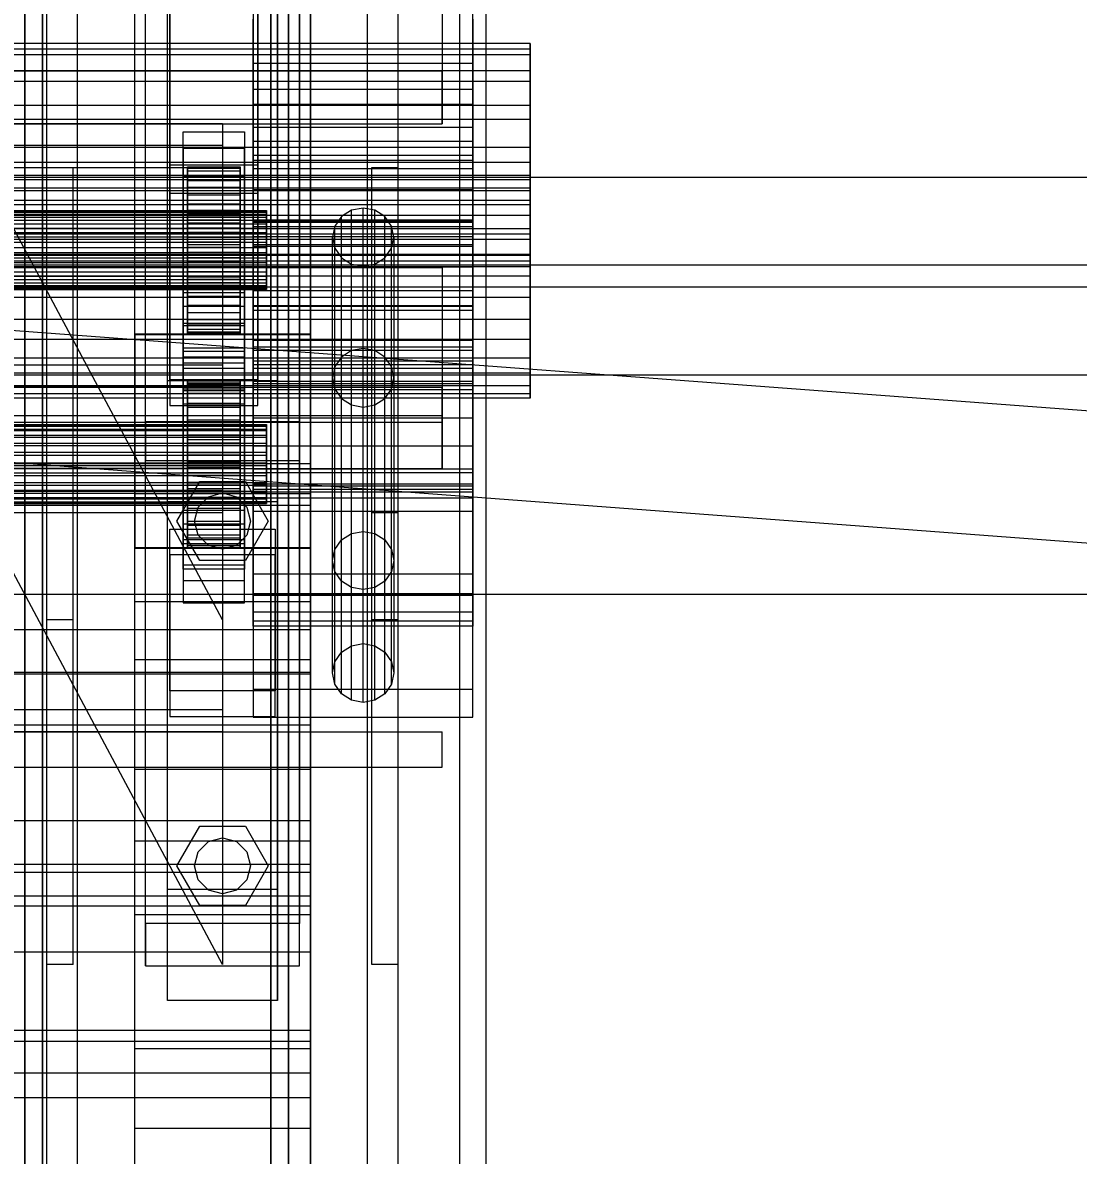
# Model space of a CAD drawing. Header units: millimetres. Extents: x -191664 to 191490, y -197311 to 10263.
# Drawn here: x 384.5 to 624.8, y -31777.8 to -31519.8 of the extents above; entities that cross this region are included whole.
import ezdxf

# ---------------------------------------------------------------- set-up
doc = ezdxf.new("R2010")
doc.units = ezdxf.units.MM
for name, color, linetype, lineweight in [('COTAS_USUARIO', 1, 'Continuous', 0), ('frontal_briquetadora', 7, 'Continuous', 0), ('frontal_C01', 7, 'Continuous', 0), ('frontal_C02', 7, 'Continuous', 0), ('frontal_C03', 7, 'Continuous', 0), ('frontal_C04', 7, 'Continuous', 0)]:
    doc.layers.add(name, color=color, linetype=linetype, lineweight=lineweight)
doc.dimstyles.new('PLANTA_100', dxfattribs={"dimtxt": 250, "dimasz": 150, "dimexe": 150, "dimexo": 80, "dimgap": 100, "dimtad": 1, "dimtih": 1, "dimtoh": 1, "dimdec": 1, "dimdsep": 46, "dimcen": 0.09, "dimclrd": 1, "dimclre": 1, "dimclrt": 1, "dimadec": 0, "dimazin": 0, "dimtfac": 1, "dimtdec": 4, "dimtofl": 0, "dimtmove": 0, "dimatfit": 3, "dimfxl": 1, "dimtolj": 1, "dimtzin": 0, "dimarcsym": 0})

# ---------------------------------------------------------------- blocks, each defined once
blk = doc.blocks.new('*D114')
at = {"layer": 'COTAS_USUARIO', "color": 1, "lineweight": -2, "transparency": 16777216}
for p, q in [((1200, -30765), (1200, -30615)), ((80, -30915), (1350, -30915)), ((80, -31328.5), (1350, -31328.5)), ((1200, -31478.5), (1200, -31628.5))]:
    blk.add_line(p, q, dxfattribs=at)
at = {"layer": 'COTAS_USUARIO', "color": 1, "transparency": 16777216}
for points in [[(1175, -30765), (1225, -30765), (1200, -30915)], [(1175, -31478.5), (1225, -31478.5), (1200, -31328.5)]]:
    blk.add_solid(points, dxfattribs=at)
at = {"layer": 'Defpoints', "color": 0, "transparency": 16777216}
for p in [(0, -30915), (0, -31328.5), (1200, -31328.5)]:
    blk.add_point(p, dxfattribs=at)

msp = doc.modelspace()

# ---------------------------------------------------------------- linework, layer by layer
at = {"layer": 'frontal_briquetadora', "color": 8, "true_color": 0x657a85}
for p, q in [((484, -31988), (484, -30950)), ((490, -31988), (490, -30950))]:
    msp.add_line(p, q, dxfattribs=at)
at = {"layer": 'frontal_briquetadora', "color": 8, "true_color": 0x667b86}
for p, q in [((385, -31872.05), (385, -31072.05)), ((445, -31072.05), (445, -31872.05)), ((385, -31075.78), (385, -31875.78)), ((389, -31075.78), (389, -31875.78)), ((441, -31875.78), (441, -31075.78)), ((445, -31875.78), (445, -31075.78)), ((385, -31924.22), (385, -31124.22)), ((389, -31924.22), (389, -31124.22)), ((441, -31124.22), (441, -31924.22)), ((445, -31124.22), (445, -31924.22)), ((385, -31127.95), (385, -31927.95)), ((445, -31927.95), (445, -31127.95))]:
    msp.add_line(p, q, dxfattribs=at)
at = {"layer": 'frontal_C01', "color": 139, "true_color": 0x354b57}
for p, q in [((390, -31975), (390, -30088.5)), ((397, -31975), (397, -30088.5)), ((463, -31975), (463, -30088.5)), ((470, -31975), (470, -30088.5)), ((390, -31975), (390, -30888.93)), ((397, -31975), (397, -30888.93)), ((463, -31975), (463, -30888.93)), ((470, -31975), (470, -30888.93)), ((417.5, -31717.14), (417.5, -31058.19)), ((442.5, -31058.19), (442.5, -31717.14)), ((417.5, -31742.51), (417.5, -31083.56)), ((442.5, -31742.51), (442.5, -31083.56)), ((410, -31706.14), (410, -31321.93)), ((450, -31321.93), (450, -31706.14)), ((410, -31753.51), (410, -31369.3)), ((450, -31753.51), (450, -31369.3)), ((418, -31552.29), (418, -31403.01)), ((438, -31403.01), (438, -31552.29)), ((418, -31409.41), (418, -31558.69)), ((438, -31558.69), (438, -31409.41)), ((410, -31627.03), (410, -31436.14)), ((450, -31436.14), (450, -31627.03)), ((412.5, -31725.02), (412.5, -31450.29)), ((447.5, -31450.29), (447.5, -31725.02)), ((412.5, -31734.62), (412.5, -31459.89)), ((447.5, -31734.62), (447.5, -31459.89)), ((410, -31664.92), (410, -31474.03)), ((450, -31664.92), (450, -31474.03)), ((421, -31548.5), (421, -31544.66)), ((421, -31544.66), (435, -31544.66)), ((421, -31584.45), (421, -31544.66)), ((435, -31544.66), (435, -31548.5)), ((435, -31544.66), (435, -31584.45)), ((435, -31548.5), (421, -31548.5)), ((421, -31548.5), (421, -31588.29)), ((435, -31588.29), (435, -31548.5)), ((438, -31552.29), (418, -31552.29)), ((418, -31552.29), (418, -31558.69)), ((438, -31558.69), (438, -31552.29)), ((421, -31558.75), (421, -31554.9)), ((421, -31554.9), (435, -31554.9)), ((421, -31594.69), (421, -31554.9)), ((435, -31554.9), (435, -31558.75)), ((435, -31554.9), (435, -31594.69)), ((418, -31558.69), (438, -31558.69)), ((435, -31558.75), (421, -31558.75)), ((421, -31558.75), (421, -31598.54)), ((435, -31598.54), (435, -31558.75)), ((437, -31622.39), (437, -31564.76)), ((437, -31564.76), (487, -31564.76)), ((437, -31570.45), (437, -31564.76)), ((487, -31564.76), (487, -31622.39)), ((487, -31564.76), (487, -31570.45)), ((487, -31570.45), (437, -31570.45)), ((437, -31570.45), (437, -31628.08)), ((487, -31628.08), (487, -31570.45)), ((421, -31596.01), (421, -31581.29)), ((421, -31581.29), (435, -31581.29)), ((421, -31588.86), (421, -31581.29)), ((435, -31581.29), (435, -31596.01)), ((435, -31581.29), (435, -31588.86)), ((435, -31584.45), (421, -31584.45)), ((421, -31584.45), (421, -31588.29)), ((435, -31588.29), (435, -31584.45)), ((421, -31588.29), (435, -31588.29)), ((435, -31588.86), (421, -31588.86)), ((421, -31588.86), (421, -31603.59)), ((435, -31603.59), (435, -31588.86)), ((435, -31594.69), (421, -31594.69)), ((421, -31594.69), (421, -31598.54)), ((435, -31598.54), (435, -31594.69)), ((435, -31596.01), (421, -31596.01)), ((421, -31596.01), (421, -31603.59)), ((421, -31598.54), (435, -31598.54)), ((435, -31603.59), (435, -31596.01)), ((421, -31603.59), (435, -31603.59)), ((430, -31621.37), (-430, -31621.37)), ((430, -31621.37), (430, -31626.37)), ((487, -31622.39), (437, -31622.39)), ((437, -31622.39), (437, -31628.08)), ((487, -31628.08), (487, -31622.39)), ((430, -31626.37), (-430, -31626.37)), ((430, -31626.37), (430, -31676.37)), ((410, -31664.92), (410, -31627.03)), ((410, -31627.03), (450, -31627.03)), ((437, -31628.08), (487, -31628.08)), ((450, -31627.03), (450, -31664.92)), ((450, -31664.92), (410, -31664.92)), ((430, -31676.37), (-430, -31676.37)), ((430, -31676.37), (430, -31681.37)), ((430, -31681.37), (-430, -31681.37)), ((390, -31689.37), (397, -31689.37)), ((390, -31975), (390, -31689.37)), ((397, -31975), (397, -31689.37)), ((397, -31689.37), (463, -31689.37)), ((463, -31689.37), (470, -31689.37)), ((463, -31975), (463, -31689.37)), ((470, -31975), (470, -31689.37)), ((410, -31753.51), (410, -31706.14)), ((410, -31706.14), (450, -31706.14)), ((410, -31897.03), (410, -31706.14)), ((450, -31706.14), (450, -31753.51)), ((450, -31706.14), (450, -31897.03)), ((417.5, -31742.51), (417.5, -31717.14)), ((417.5, -31717.14), (442.5, -31717.14)), ((442.5, -31717.14), (442.5, -31742.51)), ((-450, -31718.68), (450, -31718.68)), ((450, -31718.68), (450, -31731.49)), ((450, -31718.68), (450, -31751.84)), ((447.5, -31725.02), (412.5, -31725.02)), ((412.5, -31725.02), (412.5, -31734.62)), ((447.5, -31734.62), (447.5, -31725.02)), ((450, -31731.49), (-450, -31731.49)), ((450, -31764.65), (450, -31731.49)), ((412.5, -31734.62), (447.5, -31734.62)), ((442.5, -31742.51), (417.5, -31742.51)), ((450, -31751.84), (-450, -31751.84)), ((450, -31764.65), (450, -31751.84)), ((450, -31753.51), (410, -31753.51)), ((410, -31944.39), (410, -31753.51)), ((450, -31944.39), (450, -31753.51)), ((-450, -31764.65), (450, -31764.65))]:
    msp.add_line(p, q, dxfattribs=at)
at = {"layer": 'frontal_C01', "color": 147, "true_color": 0x24748b}
for p, q in [((437, -31514.62), (437, -31529.16)), ((487, -31529.16), (487, -31514.62)), ((437, -31534.95), (437, -31519.06)), ((487, -31519.06), (487, -31534.95)), ((437, -31529.16), (437, -31546.86)), ((487, -31529.16), (437, -31529.16)), ((487, -31546.86), (487, -31529.16)), ((437, -31553.14), (437, -31534.95)), ((437, -31534.95), (487, -31534.95)), ((487, -31534.95), (487, -31553.14)), ((437, -31546.86), (437, -31565.05)), ((487, -31546.86), (437, -31546.86)), ((487, -31565.05), (487, -31546.86)), ((437, -31570.84), (437, -31553.14)), ((487, -31553.14), (437, -31553.14)), ((487, -31553.14), (487, -31570.84)), ((437, -31565.05), (437, -31580.94)), ((487, -31565.05), (437, -31565.05)), ((487, -31580.94), (487, -31565.05)), ((437, -31585.38), (437, -31570.84)), ((487, -31570.84), (437, -31570.84)), ((487, -31570.84), (487, -31585.38)), ((437, -31580.94), (437, -31592.13)), ((487, -31580.94), (437, -31580.94)), ((487, -31592.13), (487, -31580.94)), ((437, -31594.53), (437, -31585.38)), ((487, -31585.38), (437, -31585.38)), ((487, -31585.38), (487, -31594.53)), ((437, -31592.13), (437, -31596.9)), ((487, -31592.13), (437, -31592.13)), ((487, -31596.9), (487, -31592.13)), ((437, -31596.9), (437, -31594.53)), ((487, -31594.53), (437, -31594.53)), ((487, -31594.53), (487, -31596.9)), ((487, -31596.9), (437, -31596.9))]:
    msp.add_line(p, q, dxfattribs=at)
at = {"layer": 'frontal_C01', "color": 9, "true_color": 0xb8c2c5}
for p, q in [((500, -31524.56), (350, -31524.56)), ((500, -31525.84), (350, -31525.84)), ((500, -31525.84), (500, -31524.56)), ((500, -31524.56), (500, -31527.14)), ((500, -31530.81), (500, -31525.84)), ((500, -31527.14), (350, -31527.14)), ((500, -31527.14), (500, -31533.21)), ((500, -31530.81), (350, -31530.81)), ((500, -31538.69), (500, -31530.81)), ((500, -31533.21), (350, -31533.21)), ((500, -31533.21), (500, -31541.84)), ((500, -31538.69), (350, -31538.69)), ((500, -31548.3), (500, -31538.69)), ((350, -31541.84), (500, -31541.84)), ((500, -31541.84), (500, -31551.7)), ((500, -31548.3), (350, -31548.3)), ((500, -31558.16), (500, -31548.3)), ((500, -31551.7), (350, -31551.7)), ((500, -31551.7), (500, -31561.31)), ((500, -31558.16), (350, -31558.16)), ((500, -31566.79), (500, -31558.16)), ((500, -31561.31), (350, -31561.31)), ((462, -31562.05), (459.32, -31562.56)), ((464.68, -31562.56), (462, -31562.05)), ((462, -31635.69), (462, -31562.05)), ((500, -31561.31), (500, -31569.19)), ((457.05, -31563.99), (455.53, -31566.15)), ((459.32, -31562.56), (457.05, -31563.99)), ((457.05, -31637.63), (457.05, -31563.99)), ((459.32, -31636.2), (459.32, -31562.56)), ((466.95, -31563.99), (464.68, -31562.56)), ((464.68, -31636.2), (464.68, -31562.56)), ((468.47, -31566.15), (466.95, -31563.99)), ((466.95, -31637.63), (466.95, -31563.99)), ((500, -31566.79), (350, -31566.79)), ((455.53, -31566.15), (455, -31568.68)), ((455.53, -31639.79), (455.53, -31566.15)), ((469, -31568.68), (468.47, -31566.15)), ((468.47, -31639.79), (468.47, -31566.15)), ((500, -31572.86), (500, -31566.79)), ((500, -31569.19), (350, -31569.19)), ((455, -31568.68), (455.53, -31571.22)), ((455, -31642.32), (455, -31568.68)), ((468.47, -31571.22), (469, -31568.68)), ((469, -31568.68), (469, -31642.32)), ((500, -31569.19), (500, -31574.16)), ((455.53, -31571.22), (457.05, -31573.37)), ((455.53, -31644.86), (455.53, -31571.22)), ((466.95, -31573.37), (468.47, -31571.22)), ((468.47, -31644.86), (468.47, -31571.22)), ((500, -31572.86), (350, -31572.86)), ((500, -31574.16), (350, -31574.16)), ((457.05, -31573.37), (459.32, -31574.81)), ((457.05, -31647.01), (457.05, -31573.37)), ((459.32, -31574.81), (462, -31575.32)), ((459.32, -31648.45), (459.32, -31574.81)), ((462, -31575.32), (464.68, -31574.81)), ((462, -31648.96), (462, -31575.32)), ((464.68, -31574.81), (466.95, -31573.37)), ((464.68, -31648.45), (464.68, -31574.81)), ((466.95, -31647.01), (466.95, -31573.37)), ((500, -31575.44), (500, -31572.86)), ((500, -31574.16), (500, -31575.44)), ((500, -31575.44), (350, -31575.44)), ((457.05, -31637.63), (459.32, -31636.2)), ((459.32, -31636.2), (462, -31635.69)), ((462, -31635.69), (464.68, -31636.2)), ((464.68, -31636.2), (466.95, -31637.63)), ((455, -31642.32), (455.53, -31639.79)), ((455.53, -31639.79), (457.05, -31637.63)), ((466.95, -31637.63), (468.47, -31639.79)), ((468.47, -31639.79), (469, -31642.32)), ((455.53, -31644.86), (455, -31642.32)), ((469, -31642.32), (468.47, -31644.86)), ((457.05, -31647.01), (455.53, -31644.86)), ((468.47, -31644.86), (466.95, -31647.01)), ((459.32, -31648.45), (457.05, -31647.01)), ((466.95, -31647.01), (464.68, -31648.45)), ((462, -31648.96), (459.32, -31648.45)), ((464.68, -31648.45), (462, -31648.96))]:
    msp.add_line(p, q, dxfattribs=at)
at = {"layer": 'frontal_C01', "color": 43, "true_color": 0xd6b34e}
for p, q in [((437, -31631.18), (437, -31551.14)), ((437, -31551.14), (487, -31551.14)), ((437, -31565.35), (437, -31551.14)), ((487, -31551.14), (487, -31631.18)), ((487, -31551.14), (487, -31565.35)), ((487, -31565.35), (437, -31565.35)), ((437, -31565.35), (437, -31645.39)), ((487, -31645.39), (487, -31565.35)), ((487, -31631.18), (437, -31631.18)), ((437, -31631.18), (437, -31645.39)), ((487, -31645.39), (487, -31631.18)), ((437, -31645.39), (487, -31645.39))]:
    msp.add_line(p, q, dxfattribs=at)
at = {"layer": 'frontal_C01', "color": 155, "true_color": 0x617580}
for p, q in [((422, -31562.62), (422, -31552.64)), ((422, -31552.64), (422, -31552.97)), ((422, -31552.64), (434, -31552.64)), ((422, -31553.6), (422, -31552.64)), ((422, -31562.77), (422, -31552.97)), ((422, -31552.97), (422, -31554.57)), ((422, -31552.97), (434, -31552.97)), ((422, -31563.07), (422, -31553.6)), ((422, -31553.6), (434, -31553.6)), ((422, -31555.79), (422, -31553.6)), ((422, -31563.53), (422, -31554.57)), ((422, -31554.57), (422, -31557.33)), ((422, -31554.57), (434, -31554.57)), ((434, -31552.97), (434, -31552.64)), ((434, -31552.64), (434, -31562.62)), ((434, -31552.64), (434, -31553.6)), ((434, -31554.57), (434, -31552.97)), ((434, -31552.97), (434, -31562.77)), ((434, -31553.6), (434, -31563.07)), ((434, -31553.6), (434, -31555.79)), ((434, -31557.33), (434, -31554.57)), ((434, -31554.57), (434, -31563.53)), ((422, -31564.11), (422, -31555.79)), ((422, -31555.79), (434, -31555.79)), ((422, -31559.05), (422, -31555.79)), ((434, -31555.79), (434, -31564.11)), ((434, -31555.79), (434, -31559.05)), ((422, -31564.84), (422, -31557.33)), ((422, -31557.33), (422, -31561.06)), ((422, -31557.33), (434, -31557.33)), ((422, -31565.65), (422, -31559.05)), ((422, -31559.05), (434, -31559.05)), ((422, -31563.17), (422, -31559.05)), ((434, -31561.06), (434, -31557.33)), ((434, -31557.33), (434, -31564.84)), ((434, -31559.05), (434, -31565.65)), ((434, -31559.05), (434, -31563.17)), ((422, -31566.61), (422, -31561.06)), ((422, -31561.06), (422, -31565.51)), ((422, -31561.06), (434, -31561.06)), ((434, -31565.51), (434, -31561.06)), ((434, -31561.06), (434, -31566.61)), ((422, -31562.77), (422, -31562.62)), ((434, -31562.62), (422, -31562.62)), ((422, -31562.62), (422, -31563.07)), ((422, -31563.53), (422, -31562.77)), ((434, -31562.77), (422, -31562.77)), ((434, -31563.07), (422, -31563.07)), ((422, -31563.07), (422, -31564.11)), ((422, -31567.61), (422, -31563.17)), ((422, -31563.17), (434, -31563.17)), ((422, -31567.87), (422, -31563.17)), ((422, -31564.84), (422, -31563.53)), ((434, -31563.53), (422, -31563.53)), ((434, -31564.11), (422, -31564.11)), ((422, -31564.11), (422, -31565.65)), ((422, -31566.61), (422, -31564.84)), ((434, -31564.84), (422, -31564.84)), ((434, -31562.62), (434, -31562.77)), ((434, -31563.07), (434, -31562.62)), ((434, -31562.77), (434, -31563.53)), ((434, -31564.11), (434, -31563.07)), ((434, -31563.17), (434, -31567.61)), ((434, -31563.17), (434, -31567.87)), ((434, -31563.53), (434, -31564.84)), ((434, -31565.65), (434, -31564.11)), ((434, -31564.84), (434, -31566.61)), ((422, -31565.51), (422, -31568.72)), ((434, -31565.51), (422, -31565.51)), ((422, -31565.51), (422, -31570.38)), ((434, -31565.65), (422, -31565.65)), ((422, -31565.65), (422, -31567.61)), ((422, -31568.72), (422, -31566.61)), ((434, -31566.61), (422, -31566.61)), ((434, -31568.72), (434, -31565.51)), ((434, -31570.38), (434, -31565.51)), ((434, -31567.61), (434, -31565.65)), ((434, -31566.61), (434, -31568.72)), ((434, -31567.61), (422, -31567.61)), ((422, -31567.61), (422, -31569.83)), ((422, -31569.83), (422, -31567.87)), ((422, -31567.87), (434, -31567.87)), ((422, -31572.81), (422, -31567.87)), ((422, -31568.72), (434, -31568.72)), ((422, -31571.02), (422, -31568.72)), ((434, -31569.83), (422, -31569.83)), ((422, -31569.83), (422, -31572.17)), ((434, -31569.83), (434, -31567.61)), ((434, -31567.87), (434, -31569.83)), ((434, -31567.87), (434, -31572.81)), ((434, -31568.72), (434, -31571.02)), ((434, -31572.17), (434, -31569.83)), ((422, -31571.02), (422, -31570.38)), ((422, -31570.38), (422, -31575.33)), ((422, -31570.38), (434, -31570.38)), ((422, -31573.36), (422, -31571.02)), ((434, -31571.02), (422, -31571.02)), ((422, -31572.17), (422, -31572.81)), ((434, -31572.17), (422, -31572.17)), ((422, -31572.17), (422, -31574.48)), ((434, -31575.33), (434, -31570.38)), ((434, -31570.38), (434, -31571.02)), ((434, -31571.02), (434, -31573.36)), ((434, -31572.81), (434, -31572.17)), ((434, -31574.48), (434, -31572.17)), ((422, -31572.81), (434, -31572.81)), ((422, -31577.68), (422, -31572.81)), ((422, -31575.59), (422, -31573.36)), ((422, -31573.36), (422, -31575.33)), ((434, -31573.36), (422, -31573.36)), ((422, -31574.48), (422, -31577.68)), ((434, -31574.48), (422, -31574.48)), ((422, -31574.48), (422, -31576.59)), ((434, -31572.81), (434, -31577.68)), ((434, -31575.33), (434, -31573.36)), ((434, -31573.36), (434, -31575.59)), ((434, -31577.68), (434, -31574.48)), ((434, -31576.59), (434, -31574.48)), ((422, -31575.33), (422, -31580.02)), ((422, -31575.33), (434, -31575.33)), ((422, -31577.54), (422, -31575.59)), ((422, -31575.59), (422, -31580.02)), ((434, -31575.59), (422, -31575.59)), ((422, -31576.59), (422, -31582.13)), ((434, -31576.59), (422, -31576.59)), ((422, -31576.59), (422, -31578.36)), ((422, -31579.09), (422, -31577.54)), ((422, -31577.54), (422, -31584.14)), ((434, -31577.54), (422, -31577.54)), ((422, -31577.68), (434, -31577.68)), ((422, -31582.13), (422, -31577.68)), ((434, -31580.02), (434, -31575.33)), ((434, -31580.02), (434, -31575.59)), ((434, -31575.59), (434, -31577.54)), ((434, -31582.13), (434, -31576.59)), ((434, -31578.36), (434, -31576.59)), ((434, -31584.14), (434, -31577.54)), ((434, -31577.54), (434, -31579.09)), ((434, -31577.68), (434, -31582.13)), ((422, -31578.36), (422, -31585.87)), ((434, -31578.36), (422, -31578.36)), ((422, -31578.36), (422, -31579.66)), ((422, -31580.12), (422, -31579.09)), ((422, -31579.09), (422, -31587.41)), ((434, -31579.09), (422, -31579.09)), ((422, -31579.66), (422, -31588.63)), ((434, -31579.66), (422, -31579.66)), ((422, -31579.66), (422, -31580.42)), ((422, -31580.02), (422, -31584.14)), ((422, -31580.02), (434, -31580.02)), ((422, -31580.58), (422, -31580.12)), ((422, -31580.12), (422, -31589.6)), ((434, -31580.12), (422, -31580.12)), ((422, -31580.42), (422, -31590.23)), ((434, -31580.42), (422, -31580.42)), ((422, -31580.42), (422, -31580.58)), ((434, -31585.87), (434, -31578.36)), ((434, -31579.66), (434, -31578.36)), ((434, -31587.41), (434, -31579.09)), ((434, -31579.09), (434, -31580.12)), ((434, -31588.63), (434, -31579.66)), ((434, -31580.42), (434, -31579.66)), ((434, -31584.14), (434, -31580.02)), ((434, -31589.6), (434, -31580.12)), ((434, -31580.12), (434, -31580.58)), ((434, -31590.23), (434, -31580.42)), ((434, -31580.58), (434, -31580.42)), ((422, -31580.58), (422, -31590.56)), ((434, -31580.58), (422, -31580.58)), ((422, -31582.13), (434, -31582.13)), ((422, -31585.87), (422, -31582.13)), ((434, -31590.56), (434, -31580.58)), ((434, -31582.13), (434, -31585.87)), ((422, -31584.14), (422, -31587.41)), ((422, -31584.14), (434, -31584.14)), ((434, -31587.41), (434, -31584.14)), ((422, -31585.87), (434, -31585.87)), ((422, -31588.63), (422, -31585.87)), ((422, -31587.41), (422, -31589.6)), ((422, -31587.41), (434, -31587.41)), ((434, -31585.87), (434, -31588.63)), ((434, -31589.6), (434, -31587.41)), ((422, -31588.63), (434, -31588.63)), ((422, -31590.23), (422, -31588.63)), ((422, -31589.6), (422, -31590.56)), ((422, -31589.6), (434, -31589.6)), ((422, -31590.23), (434, -31590.23)), ((422, -31590.56), (422, -31590.23)), ((422, -31590.56), (434, -31590.56)), ((434, -31588.63), (434, -31590.23)), ((434, -31590.56), (434, -31589.6)), ((434, -31590.23), (434, -31590.56))]:
    msp.add_line(p, q, dxfattribs=at)
at = {"layer": 'frontal_C01', "color": 9, "true_color": 0xbac6cb}
for p, q in [((-440, -31562.62), (440, -31562.62)), ((-440, -31562.77), (440, -31562.77)), ((-440, -31563.07), (440, -31563.07)), ((-440, -31563.53), (440, -31563.53)), ((-440, -31564.11), (440, -31564.11)), ((-440, -31564.84), (440, -31564.84)), ((440, -31562.77), (440, -31562.62)), ((440, -31562.62), (440, -31563.07)), ((440, -31563.53), (440, -31562.77)), ((440, -31563.07), (440, -31564.11)), ((440, -31564.84), (440, -31563.53)), ((440, -31564.11), (440, -31565.65)), ((440, -31566.61), (440, -31564.84)), ((-440, -31565.65), (440, -31565.65)), ((-440, -31566.61), (440, -31566.61)), ((440, -31565.65), (440, -31567.61)), ((440, -31568.72), (440, -31566.61)), ((-440, -31567.61), (440, -31567.61)), ((440, -31568.72), (-440, -31568.72)), ((-440, -31569.83), (440, -31569.83)), ((440, -31567.61), (440, -31569.83)), ((440, -31571.02), (440, -31568.72)), ((440, -31569.83), (440, -31572.17)), ((-440, -31571.02), (440, -31571.02)), ((-440, -31572.17), (440, -31572.17)), ((440, -31573.36), (440, -31571.02)), ((440, -31572.17), (440, -31574.48)), ((-440, -31573.36), (440, -31573.36)), ((-440, -31574.48), (440, -31574.48)), ((440, -31575.59), (440, -31573.36)), ((440, -31574.48), (440, -31576.59)), ((-440, -31575.59), (440, -31575.59)), ((-440, -31576.59), (440, -31576.59)), ((-440, -31577.54), (440, -31577.54)), ((440, -31577.54), (440, -31575.59)), ((440, -31576.59), (440, -31578.36)), ((440, -31579.09), (440, -31577.54)), ((-440, -31578.36), (440, -31578.36)), ((-440, -31579.09), (440, -31579.09)), ((-440, -31579.66), (440, -31579.66)), ((-440, -31580.12), (440, -31580.12)), ((-440, -31580.42), (440, -31580.42)), ((440, -31578.36), (440, -31579.66)), ((440, -31580.12), (440, -31579.09)), ((440, -31579.66), (440, -31580.42)), ((440, -31580.58), (440, -31580.12)), ((440, -31580.42), (440, -31580.58)), ((-440, -31580.58), (440, -31580.58))]:
    msp.add_line(p, q, dxfattribs=at)
at = {"layer": 'frontal_C01', "color": 145, "true_color": 0x3e8091}
for p, q in [((437, -31626.18), (437, -31568.55)), ((437, -31568.55), (487, -31568.55)), ((437, -31592.24), (437, -31568.55)), ((487, -31568.55), (487, -31626.18)), ((487, -31568.55), (487, -31592.24)), ((487, -31592.24), (437, -31592.24)), ((437, -31592.24), (437, -31649.87)), ((487, -31649.87), (487, -31592.24)), ((487, -31626.18), (437, -31626.18)), ((437, -31626.18), (437, -31649.87)), ((487, -31649.87), (487, -31626.18)), ((437, -31649.87), (487, -31649.87))]:
    msp.add_line(p, q, dxfattribs=at)
at = {"layer": 'frontal_C01', "color": 251, "true_color": 0x4e626d}
for p, q in [((380, -31575.57), (480, -31575.57)), ((480, -31575.57), (480, -31609.37)), ((480, -31575.57), (480, -31621.37)), ((480, -31609.37), (380, -31609.37)), ((480, -31621.37), (480, -31609.37)), ((380, -31621.37), (480, -31621.37)), ((430, -31734.37), (375, -31631.37)), ((375, -31631.37), (430, -31631.37)), ((390, -31734.37), (390, -31631.37)), ((390, -31631.37), (396, -31631.37)), ((396, -31734.37), (396, -31631.37)), ((430, -31631.37), (430, -31734.37)), ((464, -31734.37), (464, -31631.37)), ((464, -31631.37), (470, -31631.37)), ((470, -31734.37), (470, -31631.37)), ((380, -31681.37), (480, -31681.37)), ((480, -31689.37), (480, -31681.37)), ((380, -31689.37), (480, -31689.37)), ((396, -31734.37), (390, -31734.37)), ((470, -31734.37), (464, -31734.37))]:
    msp.add_line(p, q, dxfattribs=at)
at = {"layer": 'frontal_C01', "color": 155, "true_color": 0x607885}
for p, q in [((-450, -31620.22), (450, -31620.22)), ((450, -31620.22), (450, -31629.82)), ((450, -31620.22), (450, -31658.11)), ((450, -31629.82), (-450, -31629.82)), ((450, -31667.72), (450, -31629.82)), ((450, -31658.11), (-450, -31658.11)), ((450, -31667.72), (450, -31658.11)), ((-450, -31667.72), (450, -31667.72)), ((-450, -31711.47), (450, -31711.47)), ((450, -31711.47), (450, -31721.07)), ((450, -31711.47), (450, -31749.36)), ((450, -31721.07), (-450, -31721.07)), ((450, -31758.97), (450, -31721.07)), ((450, -31749.36), (-450, -31749.36)), ((450, -31758.97), (450, -31749.36)), ((-450, -31758.97), (450, -31758.97))]:
    msp.add_line(p, q, dxfattribs=at)
at = {"layer": 'frontal_C01', "color": 9, "true_color": 0xaebcc4}
for p, q in [((419.6, -31711.87), (424.8, -31702.86)), ((424.8, -31702.86), (435.2, -31702.86)), ((435.2, -31702.86), (440.4, -31711.87)), ((424.46, -31708.67), (426.8, -31706.33)), ((426.8, -31706.33), (430, -31705.47)), ((430, -31705.47), (433.2, -31706.33)), ((433.2, -31706.33), (435.54, -31708.67)), ((423.6, -31711.87), (424.46, -31708.67)), ((435.54, -31708.67), (436.4, -31711.87)), ((424.8, -31720.88), (419.6, -31711.87)), ((424.46, -31715.07), (423.6, -31711.87)), ((440.4, -31711.87), (435.2, -31720.88)), ((436.4, -31711.87), (435.54, -31715.07)), ((426.8, -31717.41), (424.46, -31715.07)), ((435.54, -31715.07), (433.2, -31717.41)), ((430, -31718.27), (426.8, -31717.41)), ((433.2, -31717.41), (430, -31718.27)), ((435.2, -31720.88), (424.8, -31720.88))]:
    msp.add_line(p, q, dxfattribs=at)
at = {"layer": 'frontal_C02', "color": 139, "true_color": 0x354b57}
for p, q in [((390, -31975), (390, -29576.75)), ((397, -31975), (397, -29576.75)), ((463, -31975), (463, -29576.75)), ((470, -31975), (470, -29576.75)), ((390, -31975), (390, -30072.14)), ((397, -31975), (397, -30072.14)), ((463, -31975), (463, -30072.14)), ((470, -31975), (470, -30072.14)), ((390, -31975), (390, -30861.25)), ((397, -31975), (397, -30861.25)), ((463, -31975), (463, -30861.25)), ((470, -31975), (470, -30861.25)), ((417.5, -31601.33), (417.5, -31132.03)), ((442.5, -31132.03), (442.5, -31601.33)), ((417.5, -31628.97), (417.5, -31159.67)), ((442.5, -31628.97), (442.5, -31159.67)), ((410, -31590.88), (410, -31303.28)), ((450, -31303.28), (450, -31590.88)), ((410, -31639.43), (410, -31351.82)), ((450, -31639.43), (450, -31351.82)), ((418, -31601.19), (418, -31450.49)), ((438, -31450.49), (438, -31601.19)), ((418, -31456.34), (418, -31607.03)), ((438, -31607.03), (438, -31456.34)), ((410, -31651.69), (410, -31477.44)), ((450, -31477.44), (450, -31651.69)), ((412.5, -31610.77), (412.5, -31492.18)), ((447.5, -31492.18), (447.5, -31610.77)), ((412.5, -31619.54), (412.5, -31500.95)), ((447.5, -31619.54), (447.5, -31500.95)), ((410, -31689.94), (410, -31515.69)), ((450, -31689.94), (450, -31515.69)), ((430, -31542.84), (-430, -31542.84)), ((430, -31542.84), (430, -31547.84)), ((430, -31547.84), (-430, -31547.84)), ((430, -31547.84), (430, -31597.84)), ((450, -31590.77), (410, -31590.77)), ((410, -31590.77), (410, -31639.53)), ((410, -31722.94), (410, -31590.77)), ((450, -31639.53), (450, -31590.77)), ((450, -31590.77), (450, -31722.94)), ((410, -31639.43), (410, -31590.88)), ((410, -31590.88), (450, -31590.88)), ((450, -31590.88), (450, -31639.43)), ((421, -31597.36), (421, -31593.86)), ((421, -31593.86), (435, -31593.86)), ((421, -31634.02), (421, -31593.86)), ((435, -31593.86), (435, -31597.36)), ((435, -31593.86), (435, -31634.02)), ((430, -31597.84), (-430, -31597.84)), ((435, -31597.36), (421, -31597.36)), ((421, -31597.36), (421, -31637.53)), ((430, -31597.84), (430, -31602.84)), ((435, -31637.53), (435, -31597.36)), ((437, -31650.3), (437, -31597.69)), ((437, -31597.69), (487, -31597.69)), ((437, -31603.43), (437, -31597.69)), ((487, -31597.69), (487, -31650.3)), ((487, -31597.69), (487, -31603.43)), ((430, -31602.84), (-430, -31602.84)), ((417.5, -31628.97), (417.5, -31601.33)), ((417.5, -31601.33), (442.5, -31601.33)), ((438, -31601.19), (418, -31601.19)), ((418, -31601.19), (418, -31607.03)), ((421, -31606.71), (421, -31603.21)), ((421, -31603.21), (435, -31603.21)), ((421, -31643.37), (421, -31603.21)), ((435, -31603.21), (435, -31606.71)), ((435, -31603.21), (435, -31643.37)), ((487, -31603.43), (437, -31603.43)), ((437, -31603.43), (437, -31656.03)), ((438, -31607.03), (438, -31601.19)), ((442.5, -31601.33), (442.5, -31628.97)), ((487, -31656.03), (487, -31603.43)), ((418, -31607.03), (438, -31607.03)), ((435, -31606.71), (421, -31606.71)), ((421, -31606.71), (421, -31646.88)), ((435, -31646.88), (435, -31606.71)), ((390, -31610.84), (397, -31610.84)), ((390, -31975), (390, -31610.84)), ((397, -31975), (397, -31610.84)), ((397, -31610.84), (463, -31610.84)), ((447.5, -31610.77), (412.5, -31610.77)), ((412.5, -31610.77), (412.5, -31619.54)), ((447.5, -31619.54), (447.5, -31610.77)), ((463, -31610.84), (470, -31610.84)), ((463, -31975), (463, -31610.84)), ((470, -31975), (470, -31610.84)), ((412.5, -31619.54), (447.5, -31619.54)), ((442.5, -31628.97), (417.5, -31628.97)), ((421, -31644.3), (421, -31630.86)), ((421, -31630.86), (435, -31630.86)), ((421, -31638.51), (421, -31630.86)), ((435, -31630.86), (435, -31644.3)), ((435, -31630.86), (435, -31638.51)), ((435, -31634.02), (421, -31634.02)), ((421, -31634.02), (421, -31637.53)), ((435, -31637.53), (435, -31634.02)), ((418, -31641.03), (418, -31635.18)), ((418, -31635.18), (442, -31635.18)), ((418, -31672.02), (418, -31635.18)), ((442, -31635.18), (442, -31641.03)), ((442, -31635.18), (442, -31672.02)), ((450, -31639.43), (410, -31639.43)), ((410, -31639.53), (450, -31639.53)), ((410, -31771.7), (410, -31639.53)), ((421, -31637.53), (435, -31637.53)), ((435, -31638.51), (421, -31638.51)), ((421, -31638.51), (421, -31651.95)), ((435, -31651.95), (435, -31638.51)), ((450, -31771.7), (450, -31639.53)), ((442, -31641.03), (418, -31641.03)), ((418, -31641.03), (418, -31677.86)), ((442, -31677.86), (442, -31641.03)), ((435, -31643.37), (421, -31643.37)), ((421, -31643.37), (421, -31646.88)), ((435, -31644.3), (421, -31644.3)), ((421, -31644.3), (421, -31651.95)), ((435, -31646.88), (435, -31643.37)), ((435, -31651.95), (435, -31644.3)), ((421, -31646.88), (435, -31646.88)), ((410, -31689.94), (410, -31651.69)), ((410, -31651.69), (450, -31651.69)), ((421, -31651.95), (435, -31651.95)), ((487, -31650.3), (437, -31650.3)), ((437, -31650.3), (437, -31656.03)), ((450, -31651.69), (450, -31689.94)), ((487, -31656.03), (487, -31650.3)), ((437, -31656.03), (487, -31656.03)), ((-450, -31668.14), (450, -31668.14)), ((450, -31668.14), (450, -31679.83)), ((450, -31668.14), (450, -31701.61)), ((442, -31672.02), (418, -31672.02)), ((418, -31672.02), (418, -31677.86)), ((442, -31677.86), (442, -31672.02)), ((418, -31677.86), (442, -31677.86)), ((450, -31679.83), (-450, -31679.83)), ((450, -31713.3), (450, -31679.83)), ((450, -31689.94), (410, -31689.94)), ((450, -31701.61), (-450, -31701.61)), ((450, -31713.3), (450, -31701.61)), ((-450, -31713.3), (450, -31713.3)), ((410, -31771.7), (410, -31722.94)), ((410, -31722.94), (450, -31722.94)), ((450, -31722.94), (450, -31771.7)), ((450, -31771.7), (410, -31771.7))]:
    msp.add_line(p, q, dxfattribs=at)
at = {"layer": 'frontal_C02', "color": 251, "true_color": 0x4e626d}
for p, q in [((480, -31505.78), (480, -31530.84)), ((480, -31505.78), (480, -31542.84)), ((480, -31530.84), (380, -31530.84)), ((480, -31542.84), (480, -31530.84)), ((380, -31542.84), (480, -31542.84)), ((430, -31655.84), (375, -31552.84)), ((375, -31552.84), (430, -31552.84)), ((390, -31655.84), (390, -31552.84)), ((390, -31552.84), (396, -31552.84)), ((396, -31655.84), (396, -31552.84)), ((430, -31552.84), (430, -31655.84)), ((464, -31655.84), (464, -31552.84)), ((464, -31552.84), (470, -31552.84)), ((470, -31655.84), (470, -31552.84)), ((380, -31602.84), (480, -31602.84)), ((480, -31610.84), (480, -31602.84)), ((380, -31610.84), (480, -31610.84)), ((396, -31655.84), (390, -31655.84)), ((470, -31655.84), (464, -31655.84))]:
    msp.add_line(p, q, dxfattribs=at)
at = {"layer": 'frontal_C02', "color": 147, "true_color": 0x24748b}
for p, q in [((437, -31538.5), (437, -31533.22)), ((437, -31533.22), (437, -31535.05)), ((487, -31533.22), (437, -31533.22)), ((487, -31535.05), (487, -31533.22)), ((487, -31533.22), (487, -31538.5)), ((437, -31535.05), (437, -31543.73)), ((487, -31535.05), (437, -31535.05)), ((487, -31543.73), (487, -31535.05)), ((437, -31550.11), (437, -31538.5)), ((487, -31538.5), (437, -31538.5)), ((487, -31538.5), (487, -31550.11)), ((437, -31543.73), (437, -31557.93)), ((487, -31543.73), (437, -31543.73)), ((487, -31557.93), (487, -31543.73)), ((437, -31566.26), (437, -31550.11)), ((487, -31550.11), (437, -31550.11)), ((487, -31550.11), (487, -31566.26)), ((437, -31557.93), (437, -31575.49)), ((487, -31557.93), (437, -31557.93)), ((487, -31575.49), (487, -31557.93)), ((437, -31584.51), (437, -31566.26)), ((437, -31566.26), (487, -31566.26)), ((487, -31566.26), (487, -31584.51)), ((437, -31575.49), (437, -31593.74)), ((487, -31575.49), (437, -31575.49)), ((487, -31593.74), (487, -31575.49)), ((437, -31602.07), (437, -31584.51)), ((487, -31584.51), (437, -31584.51)), ((487, -31584.51), (487, -31602.07)), ((437, -31593.74), (437, -31609.89)), ((487, -31593.74), (437, -31593.74)), ((487, -31609.89), (487, -31593.74)), ((437, -31616.27), (437, -31602.07)), ((487, -31602.07), (437, -31602.07)), ((487, -31602.07), (487, -31616.27)), ((437, -31609.89), (437, -31621.5)), ((487, -31609.89), (437, -31609.89)), ((487, -31621.5), (487, -31609.89)), ((437, -31624.95), (437, -31616.27)), ((487, -31616.27), (437, -31616.27)), ((487, -31616.27), (487, -31624.95)), ((437, -31621.5), (437, -31626.78)), ((487, -31621.5), (437, -31621.5)), ((487, -31626.78), (487, -31621.5)), ((437, -31626.78), (437, -31624.95)), ((487, -31624.95), (437, -31624.95)), ((487, -31626.78), (437, -31626.78)), ((487, -31624.95), (487, -31626.78))]:
    msp.add_line(p, q, dxfattribs=at)
at = {"layer": 'frontal_C02', "color": 9, "true_color": 0xb8c2c5}
for p, q in [((500, -31554.62), (350, -31554.62)), ((500, -31555.61), (500, -31554.62)), ((500, -31554.62), (500, -31557.49)), ((500, -31555.61), (350, -31555.61)), ((500, -31560.32), (500, -31555.61)), ((500, -31557.49), (350, -31557.49)), ((500, -31557.49), (500, -31563.78)), ((500, -31560.32), (350, -31560.32)), ((500, -31568.03), (500, -31560.32)), ((500, -31563.78), (350, -31563.78)), ((500, -31563.78), (500, -31572.55)), ((500, -31568.03), (350, -31568.03)), ((500, -31577.55), (500, -31568.03)), ((350, -31572.55), (500, -31572.55)), ((500, -31572.55), (500, -31582.45)), ((500, -31577.55), (350, -31577.55)), ((500, -31587.45), (500, -31577.55)), ((500, -31582.45), (350, -31582.45)), ((500, -31582.45), (500, -31591.97)), ((500, -31587.45), (350, -31587.45)), ((500, -31596.22), (500, -31587.45)), ((500, -31591.97), (350, -31591.97)), ((500, -31591.97), (500, -31599.68)), ((459.32, -31594.53), (457.05, -31595.98)), ((462, -31594.02), (459.32, -31594.53)), ((459.32, -31661.75), (459.32, -31594.53)), ((464.68, -31594.53), (462, -31594.02)), ((462, -31661.24), (462, -31594.02)), ((466.95, -31595.98), (464.68, -31594.53)), ((464.68, -31661.75), (464.68, -31594.53)), ((500, -31596.22), (350, -31596.22)), ((455.53, -31598.16), (455, -31600.72)), ((457.05, -31595.98), (455.53, -31598.16)), ((455.53, -31665.38), (455.53, -31598.16)), ((457.05, -31663.2), (457.05, -31595.98)), ((468.47, -31598.16), (466.95, -31595.98)), ((466.95, -31663.2), (466.95, -31595.98)), ((469, -31600.72), (468.47, -31598.16)), ((468.47, -31665.38), (468.47, -31598.16)), ((500, -31602.51), (500, -31596.22)), ((500, -31599.68), (350, -31599.68)), ((455, -31600.72), (455.53, -31603.28)), ((455, -31667.94), (455, -31600.72)), ((468.47, -31603.28), (469, -31600.72)), ((469, -31600.72), (469, -31667.94)), ((500, -31599.68), (500, -31604.39)), ((500, -31602.51), (350, -31602.51)), ((455.53, -31603.28), (457.05, -31605.45)), ((455.53, -31670.5), (455.53, -31603.28)), ((466.95, -31605.45), (468.47, -31603.28)), ((468.47, -31670.5), (468.47, -31603.28)), ((500, -31605.38), (500, -31602.51)), ((500, -31604.39), (350, -31604.39)), ((500, -31605.38), (350, -31605.38)), ((457.05, -31605.45), (459.32, -31606.9)), ((457.05, -31672.67), (457.05, -31605.45)), ((464.68, -31606.9), (466.95, -31605.45)), ((466.95, -31672.67), (466.95, -31605.45)), ((500, -31604.39), (500, -31605.38)), ((459.32, -31606.9), (462, -31607.41)), ((459.32, -31674.12), (459.32, -31606.9)), ((462, -31607.41), (464.68, -31606.9)), ((462, -31674.63), (462, -31607.41)), ((464.68, -31674.12), (464.68, -31606.9)), ((457.05, -31663.2), (459.32, -31661.75)), ((459.32, -31661.75), (462, -31661.24)), ((462, -31661.24), (464.68, -31661.75)), ((464.68, -31661.75), (466.95, -31663.2)), ((455, -31667.94), (455.53, -31665.38)), ((455.53, -31665.38), (457.05, -31663.2)), ((466.95, -31663.2), (468.47, -31665.38)), ((468.47, -31665.38), (469, -31667.94)), ((455.53, -31670.5), (455, -31667.94)), ((469, -31667.94), (468.47, -31670.5)), ((457.05, -31672.67), (455.53, -31670.5)), ((468.47, -31670.5), (466.95, -31672.67)), ((459.32, -31674.12), (457.05, -31672.67)), ((466.95, -31672.67), (464.68, -31674.12)), ((462, -31674.63), (459.32, -31674.12)), ((464.68, -31674.12), (462, -31674.63))]:
    msp.add_line(p, q, dxfattribs=at)
at = {"layer": 'frontal_C02', "color": 43, "true_color": 0xd6b34e}
for p, q in [((437, -31657.31), (437, -31584.25)), ((437, -31584.25), (487, -31584.25)), ((437, -31598.59), (437, -31584.25)), ((487, -31584.25), (487, -31657.31)), ((487, -31584.25), (487, -31598.59)), ((487, -31598.59), (437, -31598.59)), ((437, -31598.59), (437, -31671.66)), ((487, -31671.66), (487, -31598.59)), ((487, -31657.31), (437, -31657.31)), ((437, -31657.31), (437, -31671.66)), ((487, -31671.66), (487, -31657.31)), ((437, -31671.66), (487, -31671.66))]:
    msp.add_line(p, q, dxfattribs=at)
at = {"layer": 'frontal_C02', "color": 155, "true_color": 0x617580}
for p, q in [((422, -31611.37), (422, -31601.38)), ((422, -31601.38), (422, -31601.86)), ((422, -31601.38), (434, -31601.38)), ((422, -31602.2), (422, -31601.38)), ((422, -31611.6), (422, -31601.86)), ((422, -31601.86), (422, -31603.59)), ((422, -31601.86), (434, -31601.86)), ((422, -31611.76), (422, -31602.2)), ((422, -31602.2), (434, -31602.2)), ((422, -31604.25), (422, -31602.2)), ((422, -31612.42), (422, -31603.59)), ((422, -31603.59), (422, -31606.47)), ((422, -31603.59), (434, -31603.59)), ((434, -31601.86), (434, -31601.38)), ((434, -31601.38), (434, -31611.37)), ((434, -31601.38), (434, -31602.2)), ((434, -31603.59), (434, -31601.86)), ((434, -31601.86), (434, -31611.6)), ((434, -31602.2), (434, -31611.76)), ((434, -31602.2), (434, -31604.25)), ((434, -31606.47), (434, -31603.59)), ((434, -31603.59), (434, -31612.42)), ((422, -31612.74), (422, -31604.25)), ((422, -31604.25), (434, -31604.25)), ((422, -31607.41), (422, -31604.25)), ((434, -31604.25), (434, -31612.74)), ((434, -31604.25), (434, -31607.41)), ((422, -31613.79), (422, -31606.47)), ((422, -31606.47), (422, -31610.3)), ((422, -31606.47), (434, -31606.47)), ((422, -31614.23), (422, -31607.41)), ((422, -31607.41), (434, -31607.41)), ((422, -31611.45), (422, -31607.41)), ((434, -31610.3), (434, -31606.47)), ((434, -31606.47), (434, -31613.79)), ((434, -31607.41), (434, -31614.23)), ((434, -31607.41), (434, -31611.45)), ((422, -31615.6), (422, -31610.3)), ((422, -31610.3), (422, -31614.81)), ((422, -31610.3), (434, -31610.3)), ((422, -31611.6), (422, -31611.37)), ((434, -31611.37), (422, -31611.37)), ((422, -31611.37), (422, -31611.76)), ((434, -31614.81), (434, -31610.3)), ((434, -31610.3), (434, -31615.6)), ((434, -31611.37), (434, -31611.6)), ((434, -31611.76), (434, -31611.37)), ((422, -31616.14), (422, -31611.45)), ((422, -31611.45), (434, -31611.45)), ((422, -31616.09), (422, -31611.45)), ((422, -31612.42), (422, -31611.6)), ((434, -31611.6), (422, -31611.6)), ((434, -31611.76), (422, -31611.76)), ((422, -31611.76), (422, -31612.74)), ((422, -31613.79), (422, -31612.42)), ((434, -31612.42), (422, -31612.42)), ((434, -31612.74), (422, -31612.74)), ((422, -31612.74), (422, -31614.23)), ((422, -31615.6), (422, -31613.79)), ((434, -31613.79), (422, -31613.79)), ((434, -31611.45), (434, -31616.14)), ((434, -31611.45), (434, -31616.09)), ((434, -31611.6), (434, -31612.42)), ((434, -31612.74), (434, -31611.76)), ((434, -31612.42), (434, -31613.79)), ((434, -31614.23), (434, -31612.74)), ((434, -31613.79), (434, -31615.6)), ((434, -31614.23), (422, -31614.23)), ((422, -31614.23), (422, -31616.14)), ((422, -31614.81), (422, -31617.74)), ((434, -31614.81), (422, -31614.81)), ((422, -31614.81), (422, -31619.71)), ((422, -31617.74), (422, -31615.6)), ((434, -31615.6), (422, -31615.6)), ((422, -31618.34), (422, -31616.09)), ((422, -31616.09), (434, -31616.09)), ((422, -31621.03), (422, -31616.09)), ((434, -31616.14), (422, -31616.14)), ((422, -31616.14), (422, -31618.34)), ((434, -31616.14), (434, -31614.23)), ((434, -31617.74), (434, -31614.81)), ((434, -31619.71), (434, -31614.81)), ((434, -31615.6), (434, -31617.74)), ((434, -31616.09), (434, -31618.34)), ((434, -31616.09), (434, -31621.03)), ((434, -31618.34), (434, -31616.14)), ((422, -31617.74), (434, -31617.74)), ((422, -31620.05), (422, -31617.74)), ((434, -31618.34), (422, -31618.34)), ((422, -31618.34), (422, -31620.68)), ((434, -31617.74), (434, -31620.05)), ((434, -31620.68), (434, -31618.34)), ((422, -31620.05), (422, -31619.71)), ((422, -31619.71), (422, -31624.64)), ((422, -31619.71), (434, -31619.71)), ((422, -31622.39), (422, -31620.05)), ((434, -31620.05), (422, -31620.05)), ((422, -31620.68), (422, -31621.03)), ((434, -31620.68), (422, -31620.68)), ((422, -31620.68), (422, -31623)), ((422, -31621.03), (434, -31621.03)), ((422, -31625.92), (422, -31621.03)), ((434, -31624.64), (434, -31619.71)), ((434, -31619.71), (434, -31620.05)), ((434, -31620.05), (434, -31622.39)), ((434, -31621.03), (434, -31620.68)), ((434, -31623), (434, -31620.68)), ((434, -31621.03), (434, -31625.92)), ((422, -31624.59), (422, -31622.39)), ((422, -31622.39), (422, -31624.64)), ((434, -31622.39), (422, -31622.39)), ((422, -31623), (422, -31625.92)), ((434, -31623), (422, -31623)), ((422, -31623), (422, -31625.14)), ((434, -31624.64), (434, -31622.39)), ((434, -31622.39), (434, -31624.59)), ((434, -31625.92), (434, -31623)), ((434, -31625.14), (434, -31623)), ((422, -31626.51), (422, -31624.59)), ((422, -31624.59), (422, -31629.29)), ((434, -31624.59), (422, -31624.59)), ((422, -31624.64), (422, -31629.29)), ((422, -31624.64), (434, -31624.64)), ((422, -31625.14), (422, -31630.43)), ((434, -31625.14), (422, -31625.14)), ((422, -31625.14), (422, -31626.95)), ((422, -31625.92), (434, -31625.92)), ((422, -31630.43), (422, -31625.92)), ((422, -31628), (422, -31626.51)), ((422, -31626.51), (422, -31633.33)), ((434, -31626.51), (422, -31626.51)), ((434, -31629.29), (434, -31624.59)), ((434, -31624.59), (434, -31626.51)), ((434, -31629.29), (434, -31624.64)), ((434, -31630.43), (434, -31625.14)), ((434, -31626.95), (434, -31625.14)), ((434, -31625.92), (434, -31630.43)), ((434, -31633.33), (434, -31626.51)), ((434, -31626.51), (434, -31628)), ((422, -31626.95), (422, -31634.26)), ((434, -31626.95), (422, -31626.95)), ((422, -31626.95), (422, -31628.31)), ((422, -31628.98), (422, -31628)), ((422, -31628), (422, -31636.48)), ((434, -31628), (422, -31628)), ((422, -31628.31), (422, -31637.14)), ((434, -31628.31), (422, -31628.31)), ((422, -31628.31), (422, -31629.14)), ((422, -31629.36), (422, -31628.98)), ((422, -31628.98), (422, -31638.54)), ((434, -31628.98), (422, -31628.98)), ((422, -31629.14), (422, -31638.88)), ((434, -31629.14), (422, -31629.14)), ((422, -31629.14), (422, -31629.36)), ((422, -31629.29), (422, -31633.33)), ((422, -31629.29), (434, -31629.29)), ((422, -31629.36), (422, -31639.36)), ((434, -31629.36), (422, -31629.36)), ((434, -31634.26), (434, -31626.95)), ((434, -31628.31), (434, -31626.95)), ((434, -31636.48), (434, -31628)), ((434, -31628), (434, -31628.98)), ((434, -31637.14), (434, -31628.31)), ((434, -31629.14), (434, -31628.31)), ((434, -31638.54), (434, -31628.98)), ((434, -31628.98), (434, -31629.36)), ((434, -31638.88), (434, -31629.14)), ((434, -31629.36), (434, -31629.14)), ((434, -31633.33), (434, -31629.29)), ((434, -31639.36), (434, -31629.36)), ((422, -31630.43), (434, -31630.43)), ((422, -31634.26), (422, -31630.43)), ((434, -31630.43), (434, -31634.26)), ((422, -31633.33), (422, -31636.48)), ((422, -31633.33), (434, -31633.33)), ((422, -31634.26), (434, -31634.26)), ((422, -31637.14), (422, -31634.26)), ((434, -31636.48), (434, -31633.33)), ((434, -31634.26), (434, -31637.14)), ((422, -31636.48), (422, -31638.54)), ((422, -31636.48), (434, -31636.48)), ((422, -31637.14), (434, -31637.14)), ((422, -31638.88), (422, -31637.14)), ((434, -31638.54), (434, -31636.48)), ((434, -31637.14), (434, -31638.88)), ((422, -31638.54), (422, -31639.36)), ((422, -31638.54), (434, -31638.54)), ((422, -31638.88), (434, -31638.88)), ((422, -31639.36), (422, -31638.88)), ((422, -31639.36), (434, -31639.36)), ((434, -31639.36), (434, -31638.54)), ((434, -31638.88), (434, -31639.36))]:
    msp.add_line(p, q, dxfattribs=at)
at = {"layer": 'frontal_C02', "color": 145, "true_color": 0x3e8091}
for p, q in [((437, -31654.12), (437, -31601.51)), ((437, -31601.51), (487, -31601.51)), ((437, -31625.42), (437, -31601.51)), ((487, -31601.51), (487, -31654.12)), ((487, -31601.51), (487, -31625.42)), ((487, -31625.42), (437, -31625.42)), ((437, -31625.42), (437, -31678.03)), ((487, -31678.03), (487, -31625.42)), ((487, -31654.12), (437, -31654.12)), ((437, -31654.12), (437, -31678.03)), ((487, -31678.03), (487, -31654.12)), ((437, -31678.03), (487, -31678.03))]:
    msp.add_line(p, q, dxfattribs=at)
at = {"layer": 'frontal_C02', "color": 9, "true_color": 0xbac6cb}
for p, q in [((-440, -31611.37), (440, -31611.37)), ((440, -31611.6), (440, -31611.37)), ((440, -31611.37), (440, -31611.76)), ((-440, -31611.6), (440, -31611.6)), ((-440, -31611.76), (440, -31611.76)), ((-440, -31612.42), (440, -31612.42)), ((-440, -31612.74), (440, -31612.74)), ((-440, -31613.79), (440, -31613.79)), ((440, -31612.42), (440, -31611.6)), ((440, -31611.76), (440, -31612.74)), ((440, -31613.79), (440, -31612.42)), ((440, -31612.74), (440, -31614.23)), ((440, -31615.6), (440, -31613.79)), ((-440, -31614.23), (440, -31614.23)), ((-440, -31615.6), (440, -31615.6)), ((-440, -31616.14), (440, -31616.14)), ((440, -31614.23), (440, -31616.14)), ((440, -31617.74), (440, -31615.6)), ((440, -31616.14), (440, -31618.34)), ((440, -31617.74), (-440, -31617.74)), ((-440, -31618.34), (440, -31618.34)), ((440, -31620.05), (440, -31617.74)), ((440, -31618.34), (440, -31620.68)), ((-440, -31620.05), (440, -31620.05)), ((-440, -31620.68), (440, -31620.68)), ((440, -31622.39), (440, -31620.05)), ((440, -31620.68), (440, -31623)), ((-440, -31622.39), (440, -31622.39)), ((-440, -31623), (440, -31623)), ((440, -31624.59), (440, -31622.39)), ((440, -31623), (440, -31625.14)), ((-440, -31624.59), (440, -31624.59)), ((-440, -31625.14), (440, -31625.14)), ((-440, -31626.51), (440, -31626.51)), ((440, -31626.51), (440, -31624.59)), ((440, -31625.14), (440, -31626.95)), ((440, -31628), (440, -31626.51)), ((-440, -31626.95), (440, -31626.95)), ((-440, -31628), (440, -31628)), ((-440, -31628.31), (440, -31628.31)), ((-440, -31628.98), (440, -31628.98)), ((-440, -31629.14), (440, -31629.14)), ((-440, -31629.36), (440, -31629.36)), ((440, -31626.95), (440, -31628.31)), ((440, -31628.98), (440, -31628)), ((440, -31628.31), (440, -31629.14)), ((440, -31629.36), (440, -31628.98)), ((440, -31629.14), (440, -31629.36))]:
    msp.add_line(p, q, dxfattribs=at)
at = {"layer": 'frontal_C02', "color": 9, "true_color": 0xaebcc4}
for p, q in [((419.6, -31633.34), (424.8, -31624.33)), ((424.8, -31624.33), (435.2, -31624.33)), ((435.2, -31624.33), (440.4, -31633.34)), ((424.46, -31630.14), (426.8, -31627.79)), ((426.8, -31627.79), (430, -31626.94)), ((430, -31626.94), (433.2, -31627.79)), ((433.2, -31627.79), (435.54, -31630.14)), ((423.6, -31633.34), (424.46, -31630.14)), ((435.54, -31630.14), (436.4, -31633.34)), ((424.8, -31642.34), (419.6, -31633.34)), ((424.46, -31636.54), (423.6, -31633.34)), ((440.4, -31633.34), (435.2, -31642.34)), ((436.4, -31633.34), (435.54, -31636.54)), ((426.8, -31638.88), (424.46, -31636.54)), ((435.54, -31636.54), (433.2, -31638.88)), ((430, -31639.74), (426.8, -31638.88)), ((433.2, -31638.88), (430, -31639.74)), ((435.2, -31642.34), (424.8, -31642.34))]:
    msp.add_line(p, q, dxfattribs=at)
at = {"layer": 'frontal_C03', "color": 139, "true_color": 0x354b57}
for p, q in [((390, -31975), (390, -29153.29)), ((397, -31975), (397, -29153.29)), ((463, -31975), (463, -29153.29)), ((470, -31975), (470, -29153.29)), ((390, -31975), (390, -29352.58)), ((397, -31975), (397, -29352.58)), ((463, -31975), (463, -29352.58)), ((470, -31975), (470, -29352.58)), ((390, -31975), (390, -30079.71)), ((397, -31975), (397, -30079.71)), ((463, -31975), (463, -30079.71)), ((470, -31975), (470, -30079.71)), ((390, -31975), (390, -30806.85)), ((397, -31975), (397, -30806.85)), ((463, -31975), (463, -30806.85)), ((470, -31975), (470, -30806.85)), ((390, -31975), (390, -31461.68)), ((397, -31975), (397, -31461.68)), ((463, -31975), (463, -31461.68)), ((470, -31975), (470, -31461.68))]:
    msp.add_line(p, q, dxfattribs=at)
at = {"layer": 'frontal_C04', "color": 139, "true_color": 0x354b57}
for p, q in [((-548.88, -31520.04), (651.12, -31610.04)), ((-551.12, -31549.96), (648.88, -31639.96)), ((-550, -31555), (650, -31555)), ((-550, -31600), (650, -31600)), ((-550, -31650), (650, -31650))]:
    msp.add_line(p, q, dxfattribs=at)
at = {"layer": 'frontal_C04', "color": 251, "true_color": 0x586d65}
for p, q in [((-1750, -31575), (2600, -31575)), ((-1750, -31580), (2600, -31580))]:
    msp.add_line(p, q, dxfattribs=at)

# ---------------------------------------------------------------- dimensions: what is measured, and where the dimension line sits
at = {"layer": 'COTAS_USUARIO'}
dim = msp.add_aligned_dim(p1=(0, -30915), p2=(0, -31328.5), distance=1200, dimstyle='PLANTA_100', dxfattribs=at)
dim.commit()
dim.dimension.update_dxf_attribs({"geometry": '*D114', "text_midpoint": (1200, -31121.75)})

doc.saveas('drawing.dxf')
